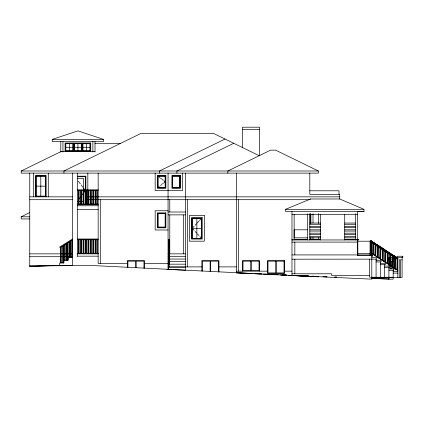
<?xml version="1.0" encoding="UTF-8"?>
<svg xmlns="http://www.w3.org/2000/svg" width="424" height="424" viewBox="0 0 424 424"><rect width="100%" height="100%" fill="white"/><g stroke="black" fill="none" stroke-linecap="round" stroke-linejoin="round"><path stroke-width="0.64" d="M388.903 277.259L388.903 279.151L393.181 279.151L393.181 270.093M294.166 214.306L294.124 239.958L294.124 239.29L307.665 239.29M371.18 241.659L370.936 242.035L397.924 259.652M78.795 199.243L80.629 196.794M81.747 195.3L82.881 193.784M83.555 192.888L85.335 190.514L83.555 188.134M194.118 230.391L192.226 228.356L194.118 226.315M195.151 225.202L196.513 223.734M197.261 222.929L198.904 221.164M199.455 220.57L201.49 218.376L192.226 218.376L192.226 238.33L201.49 238.33L201.49 218.376M158.019 187.583L165.148 187.583L165.148 176.183L158.019 176.183L158.019 187.583L159.254 186.571M160.505 185.548L161.687 184.578M162.392 184L163.388 183.184M164.03 182.659L165.148 181.742L163.887 180.757M72.695 239.724L60.06 247.621L59.683 247.017L72.488 239.014L72.753 239.724M29.749 218.938L21.2 218.938L21.2 216.802L29.749 212.525M227.858 173.13L227.858 170.994L270.613 150.138L275.6 150.138L318.355 170.994L318.355 173.13L21.2 173.13L21.2 170.994L61.326 151.421M225.033 139.03L159.504 170.994L159.504 173.13M233.735 143.275L176.903 170.994L176.903 173.13M357.549 211.671L363.962 211.671L363.962 209.318L339.735 198.983L310.606 198.983L309.123 199.699L87.826 199.699M363.962 211.454L285.569 211.454L285.569 209.318L310.606 198.983M52.253 139.406L77.905 130.857L103.562 139.406L103.562 141.542L52.253 141.542L52.253 139.406L103.562 139.406M29.749 266.039L50.774 265.615M29.749 266.012L72.509 265.615L72.509 173.13M242.433 129.336L259.53 129.336M94.955 143.36L120.607 143.36M65.805 147.271L72.928 147.271M74.354 147.271L81.482 147.271M82.908 147.271L90.031 147.271M60.802 151.675L95.008 151.675M259.923 155.354L258.497 155.354L213.606 133.454L140.916 133.454L63.955 170.994L63.955 173.13M21.2 170.994L318.355 170.994M77.634 176.183L85.871 176.183L85.871 204.31M77.587 176.718L85.335 176.718L85.335 204.31M77.401 178.499L83.555 178.499L83.555 201.299L77.253 201.299M36.167 186.157L45.426 186.157M77.497 189.809L98.161 189.809M77.497 190.524L98.161 190.524M309.806 190.789L339.02 190.789L339.02 194.351M29.749 196.847L72.509 196.847M87.826 196.847L339.735 196.847M29.749 199.699L72.509 199.699M77.497 204.061L98.161 204.061M77.497 204.331L98.161 204.331M77.497 205.757L98.161 205.757M77.497 209.318L98.161 209.318M285.569 209.318L363.962 209.318M168.058 210.749L155.168 210.749L155.168 229.988L168.058 229.988M168.058 212.016L185.458 212.016M291.982 214.306L357.549 214.306M168.058 214.867L185.458 214.867M21.2 216.802L29.749 216.802M309.806 223.035L320.496 223.035M344.723 223.035L355.413 223.035M309.806 224.28L320.496 224.28M344.723 224.28L355.413 224.28M309.806 226.421L320.496 226.421M344.723 226.421L355.413 226.421M309.806 227.667L320.496 227.667M344.723 227.667L355.413 227.667M192.226 228.356L201.49 228.356M307.665 229.803L294.139 229.803L294.139 237.822L307.665 237.822M309.806 229.803L320.496 229.803M344.723 229.803L355.413 229.803M309.806 231.054L320.496 231.054M344.723 231.054L355.413 231.054M309.806 233.189L320.496 233.189M344.723 233.189L355.413 233.189M309.806 234.435L320.496 234.435M344.723 234.435L355.413 234.435M309.806 236.576L320.496 236.576M344.723 236.576L355.413 236.576M309.806 237.822L320.496 237.822M344.723 237.822L355.413 237.822M77.497 239.009L98.161 239.009M309.806 239.29L320.496 239.29M344.723 239.29L355.413 239.29M357.549 239.29L358.264 239.29L358.264 239.958L291.982 239.958M355.413 239.39L358.264 239.39M291.982 239.443L292.348 239.443L292.348 239.958M294.124 239.422L307.665 239.422M309.806 239.422L320.496 239.422M344.723 239.422L358.264 239.422M77.497 239.724L98.161 239.724M168.567 240.032L169.192 240.032M370.2 240.493L371.18 240.493L371.18 255.37M168.747 240.832L169.012 240.832M357.549 241.208L371.18 241.208L397.813 258.598M168.747 241.606L169.012 241.606M168.747 241.744L169.012 241.744M168.747 241.913L169.012 241.913M291.982 242.099L357.549 242.099M168.747 242.47L169.012 242.47M168.747 242.608L169.012 242.608M168.747 242.745L169.012 242.745M168.747 242.883L169.012 242.883M168.747 243.334L169.012 243.334M168.747 243.471L169.012 243.477M168.747 244.198L169.012 244.198M168.747 244.335L169.012 244.335M168.747 245.061L169.012 245.061M168.747 245.199L169.012 245.199M168.747 245.92L169.012 245.92M168.747 246.058L169.012 246.058M168.747 246.784L169.012 246.784M168.747 246.922L169.012 246.922M168.747 247.632L169.012 247.632M168.747 247.77L169.012 247.77M168.747 248.491L169.012 248.491M168.747 248.628L169.012 248.628M168.747 249.333L169.012 249.333M168.747 249.471L169.012 249.471M168.747 250.197L169.012 250.197M168.747 250.335L169.012 250.335M168.747 251.072L169.012 251.072M168.747 251.209L169.012 251.209M168.567 252.02L169.192 252.02M168.567 252.073L169.192 252.073M168.567 252.428L169.192 252.428M168.567 252.519L169.192 252.519M168.567 252.736L169.192 252.736M168.747 252.874L169.012 252.874M72.488 253.266L72.509 256.17M77.497 253.261L98.161 253.261M77.497 253.531L98.161 253.531M357.549 253.499L370.2 253.499M168.747 253.647L169.012 253.647M168.747 253.785L169.012 253.785M29.749 253.854L72.509 253.854M77.11 253.854L98.161 253.854M168.058 253.854L185.458 253.854M168.747 254.511L169.012 254.511M168.747 254.649L169.012 254.649M291.982 254.925L372.516 254.925L372.516 256.35L371.8 256.35M168.747 255.375L169.012 255.375M357.549 255.37L372.516 255.37M168.747 255.513L169.012 255.513M77.11 256.17L98.161 256.17M168.747 256.239L169.012 256.239M168.058 256.425L185.458 256.425M29.749 256.706L72.509 256.706M168.747 257.103L169.012 257.103M168.747 257.241L169.012 257.241M72.509 257.596L68.232 257.596L68.232 260.267L63.955 260.267L63.955 262.938L59.683 262.938L59.683 265.615M371.8 257.718L376.788 257.718L376.788 259.138L291.982 259.202M168.747 257.962L169.012 257.962M168.747 258.099L169.012 258.099M168.747 258.826L169.012 258.826M168.747 258.963L169.012 258.963M168.058 259.043L185.458 259.043M168.747 259.673L169.012 259.673M168.747 259.811L169.012 259.811M401.555 259.806L402.09 259.806M376.077 260.506L381.065 260.506L381.065 261.931L376.077 261.931M168.747 260.532L169.012 260.532M168.747 260.67L169.012 260.67M392.645 261.232L393.181 261.232M168.747 261.375L169.012 261.375M168.747 261.513L169.012 261.513M168.058 261.587L185.458 261.587M168.747 262.239L169.012 262.239M168.747 262.377L169.012 262.377M168.747 263.113L169.012 263.113M380.355 263.299L385.342 263.299L385.342 264.724L380.355 264.724M127.38 263.516L98.161 263.516L98.161 173.13M144.483 263.516L168.058 263.516M168.058 264.173L185.458 264.173M384.626 266.092L389.619 266.092L389.619 267.518L384.626 267.518M168.058 266.754L185.458 266.754M185.458 266.887L201.845 266.887M218.948 266.887L236.407 266.887M168.058 267.655L185.458 267.655M392.645 267.639L393.181 267.639M388.903 268.88L393.891 268.88L393.891 270.305L388.903 270.305M166.929 269.314L185.458 270.258L185.458 173.13M236.407 271.164L267.47 271.164M284.573 271.164L291.982 271.164M393.181 271.673L397.813 271.673M393.181 273.098L397.813 273.098M291.982 273.787L331.695 273.787L331.695 275.468L369.664 275.468M282.013 274.953L286.635 275.165M289.248 275.542L291.982 275.542L291.982 211.454M393.181 277.259L369.664 277.259L369.664 259.202M371.8 277.37L402.09 277.37L402.09 257.67M392.645 277.725L393.181 277.725M371.8 278.425L388.903 279.024L371.445 278.393M286.152 275.319L282.013 275.165L286.576 275.282M289.836 275.399L299.614 275.754M300.918 275.801L308.746 276.088M312.658 276.225L317.762 276.411M324.948 276.676L326.803 276.74M288.129 275.388L308.555 276.13M311.19 276.225L317.777 276.464M326.999 276.798L322.945 276.655L326.877 276.793M236.407 272.849L252.927 273.581L236.407 272.849L236.407 173.13M255.571 273.697L261.518 273.962M264.825 274.111L270.109 274.344M274.736 274.551L278.043 274.694M283.99 274.959L286.635 275.075M293.906 275.399L299.853 275.664M303.155 275.812L309.101 276.077M312.409 276.22L317.698 276.459M282.013 275.112L283.163 275.165M291.982 275.468L371.8 279.151L371.8 254.925M254.252 273.708L261.518 274.058M262.843 274.121L270.109 274.471M271.434 274.535L278.043 274.853M280.026 274.948L286.635 275.266M289.279 275.393L318.355 276.798L94.128 265.615L51.129 265.615L29.749 266.68L29.749 173.13M371.18 240.795L397.813 258.2M371.18 241.076L374.986 243.556M376.613 244.622L378.786 246.042M379.872 246.752L385.31 250.298M386.397 251.008L388.57 252.428M389.656 253.139L397.267 258.105M371.18 242.056L397.59 259.303M371.18 252.773L397.813 270.162M371.18 253.202L397.813 270.586M395.634 268.737L395.899 268.917M397.325 269.844L397.59 270.019L397.325 257.882L397.59 270.443M388.861 264.316L389.131 264.497M390.557 265.424L390.822 265.599M392.248 266.526L392.513 266.707M393.938 267.634L394.209 267.809M380.402 258.794L380.667 258.969M382.093 259.896L382.358 260.076M383.784 261.004L384.054 261.179M385.48 262.106L385.745 262.286M387.17 263.214L387.435 263.389M373.629 254.374L373.899 254.548M375.325 255.476L375.59 255.656M377.016 256.584L377.286 256.759M378.706 257.686L378.976 257.866M371.938 253.266L372.208 253.515L371.938 241.304L371.938 253.34M158.019 176.183L159.721 177.508M160.431 178.064L161.581 178.96M162.154 179.405L163.267 180.279M195.151 231.504L196.513 232.972M197.361 233.884L198.962 235.612M199.953 236.677L201.49 238.33M78.371 181.212L80.311 183.804M81.148 184.922L82.881 187.238M370.83 241.208L370.968 246.863L370.767 241.208M400.664 277.37L400.664 259.806L399.238 259.806L399.238 277.37M397.813 257.67L397.813 277.37M393.181 259.096L393.181 269.15M391.755 268.927L391.755 261.232L390.329 261.232L390.329 268.927M388.903 259.096L388.903 266.23M388.903 267.518L388.903 279.151M384.626 264.724L384.626 277.37M380.355 261.931L380.355 277.37M376.077 259.138L376.077 277.37M371.032 241.86L371.032 255.37M370.942 241.86L370.942 255.37M370.29 253.616L370.29 255.37M370.231 241.208L370.2 255.37M370.168 241.208L370.168 255.37M357.819 239.958L357.819 255.37M357.549 211.454L357.549 239.39M357.549 239.958L357.549 254.925M355.413 213.813L355.413 239.958M344.723 214.306L344.723 239.958M339.735 198.983L339.735 194.351L309.806 194.351L309.806 173.13M320.496 214.306L320.496 239.958M318.355 213.606L318.355 223.443M318.355 237.557L318.355 239.443M313.013 213.733L313.013 222.955M313.013 237.445L313.013 239.417M310.871 213.866L310.871 223.294M310.871 237.657L310.871 239.602M310.341 213.77L310.341 223.39M310.341 237.641L310.341 239.602M310.161 213.95L310.161 223.215M309.806 213.77L309.806 239.958M307.665 213.813L307.665 239.958M294.839 242.099L294.839 254.925M294.839 259.202L294.839 273.787M259.53 155.211L259.53 127.195L242.433 127.195L242.433 147.515M259.567 271.164L259.567 260.622L242.464 260.622L242.464 271.164M238.368 199.699L238.368 271.164M218.948 271.959L218.948 260.622L201.845 260.622L201.845 271.09M218.413 271.932L218.413 261.158L210.664 261.158L210.664 271.535M210.129 271.508L210.129 261.158L202.381 261.158L202.381 271.116M196.858 218.376L196.858 238.33M187.413 199.699L187.413 266.887M183.316 214.867L183.316 253.854M182.606 173.13L182.606 190.434L155.168 190.434L155.168 173.13M169.78 199.699L169.78 212.016M169.78 214.867L169.78 253.854M169.192 266.701L169.192 239.322L168.567 239.322L168.567 266.701M168.339 267.496L168.339 269.335M168.058 173.13L168.058 269.314M144.483 268.175L144.483 260.622L127.38 260.622L127.38 267.306M143.948 268.175L143.948 261.158L136.194 261.158L136.194 267.751M135.664 267.724L135.664 261.158L127.91 261.158L127.91 267.332M100.297 199.699L100.297 263.516M97.16 190.524L97.16 204.061M97.16 239.724L97.16 253.261M96.895 190.524L96.895 204.061M96.895 239.724L96.895 253.261M95.469 190.524L95.469 204.061M95.469 239.724L95.469 253.261M95.199 190.524L95.199 204.061M95.199 239.724L95.199 253.261M95.008 141.542L95.008 152.025M93.778 190.524L93.778 204.061M93.778 239.724L93.778 253.261M93.508 190.524L93.508 204.061M93.508 239.724L93.508 253.261M92.883 141.542L92.883 152.025M92.082 190.524L92.082 204.061M92.082 239.724L92.082 253.261M91.817 190.524L91.817 204.061M91.817 239.724L91.817 253.261M90.392 190.524L90.392 204.061M90.392 239.724L90.392 253.261M90.121 190.524L90.121 204.061M90.121 239.724L90.121 253.261M88.701 190.524L88.701 204.061M88.701 239.724L88.701 253.261M88.43 190.524L88.43 204.061M88.43 239.724L88.43 253.261M87.826 173.13L87.826 204.31M87.005 190.524L87.005 204.061M87.005 239.724L87.005 253.261M86.74 190.524L86.74 204.061M86.74 239.724L86.74 253.261M86.47 143.709L86.47 150.833M85.314 239.724L85.314 253.261M85.049 190.524L85.049 204.061M85.049 239.724L85.049 253.261M83.623 190.524L83.623 204.061M83.623 239.724L83.623 253.261M83.353 190.524L83.353 204.061M83.353 239.724L83.353 253.261M82.192 142.994L82.192 151.548M81.927 190.524L81.927 204.061M81.927 239.724L81.927 253.261M81.662 190.524L81.662 204.061M81.662 239.724L81.662 253.261M80.237 190.524L80.237 204.061M80.237 239.724L80.237 253.261M79.972 190.524L79.972 204.061M79.972 239.724L79.972 253.261M78.546 190.524L78.546 204.061M78.546 239.724L78.546 253.261M78.276 190.524L78.276 204.061M78.276 239.724L78.276 253.261M77.921 143.709L77.921 150.833M77.497 173.13L77.497 256.17M73.644 142.994L73.644 151.548M72.149 240.064L72.149 257.596M71.884 240.233L71.884 257.596M70.728 240.954L70.728 257.596M70.458 241.124L70.458 257.596M69.366 143.709L69.366 150.833M69.303 241.844L69.303 257.596M69.032 242.014L69.032 257.596M67.877 242.735L67.877 260.267M67.607 242.904L67.607 260.267M66.451 243.625L66.451 260.267M66.181 243.795L66.181 260.267M65.026 244.521L65.026 260.267M64.755 244.685L64.755 260.267M63.6 245.411L63.6 262.938M63.335 245.576L63.335 262.938M62.953 141.542L62.953 152.025M62.174 246.302L62.174 262.938M61.909 246.466L61.909 262.938M60.802 141.542L60.802 152.078M60.749 247.192L60.749 262.938M60.484 247.356L60.484 262.938M48.278 173.13L48.278 196.847M46.142 196.847L46.142 175.467L35.452 175.467L35.452 196.847M40.794 176.183L40.794 196.132M33.316 173.13L33.316 196.847M90.747 142.994L65.089 142.994L65.089 151.548L90.747 151.548L90.747 142.994M73.108 143.529L65.625 143.529L65.625 151.013L73.108 151.013L73.108 143.529M81.657 143.529L74.179 143.529L74.179 151.013L81.657 151.013L81.657 143.529M90.211 143.529L82.728 143.529L82.728 151.013L90.211 151.013L90.211 143.529M72.928 143.709L65.805 143.709L65.805 150.833L72.928 150.833L72.928 143.709M81.482 143.709L74.354 143.709L74.354 150.833L81.482 150.833L81.482 143.709M90.031 143.709L82.908 143.709L82.908 150.833L90.031 150.833L90.031 143.709M165.858 175.467L157.309 175.467L157.309 188.293L165.858 188.293L165.858 175.467M180.465 175.467L171.916 175.467L171.916 188.293L180.465 188.293L180.465 175.467M45.607 176.002L35.987 176.002L35.987 196.312L45.607 196.312L45.607 176.002M165.323 176.002L157.845 176.002L157.845 187.763L165.323 187.763L165.323 176.002M179.935 176.002L172.451 176.002L172.451 187.763L179.935 187.763L179.935 176.002M45.426 176.183L36.167 176.183L36.167 196.132L45.426 196.132L45.426 176.183M179.755 176.183L172.626 176.183L172.626 187.583L179.755 187.583L179.755 176.183M165.858 212.885L157.309 212.885L157.309 227.81L165.858 227.81L165.858 212.885M165.323 213.42L157.845 213.42L157.845 227.275L165.323 227.275L165.323 213.42M165.148 213.601L158.019 213.601L158.019 227.094L165.148 227.094L165.148 213.601M204.342 215.53L189.374 215.53L189.374 241.182L204.342 241.182L204.342 215.53M202.2 217.666L191.51 217.666L191.51 239.046L202.2 239.046L202.2 217.666M201.665 218.201L192.046 218.201L192.046 238.511L201.665 238.511L201.665 218.201M169.012 240.694L168.747 240.694L168.747 263.251L169.012 263.251L169.012 240.694M402.8 256.244L397.097 256.244L397.097 257.67L402.8 257.67L402.8 256.244M393.891 257.67L388.193 257.67L388.193 259.096L393.891 259.096L393.891 257.67M284.573 260.622L267.47 260.622L267.47 273.454L284.573 273.454L284.573 260.622M250.748 261.158L243 261.158L243 270.629L250.748 270.629L250.748 261.158M259.032 261.158L251.284 261.158L251.284 270.629L259.032 270.629L259.032 261.158M275.754 261.158L268.005 261.158L268.005 272.918L275.754 272.918L275.754 261.158M284.038 261.158L276.289 261.158L276.289 272.918L284.038 272.918L284.038 261.158M336.709 277.153L334.743 277.079L336.709 277.142M373.899 242.586L373.629 242.411L373.899 254.644L373.899 242.586M375.59 243.689L375.325 243.514L375.59 255.773L375.59 243.689M377.286 244.796L377.016 244.622L377.286 256.902L377.286 244.796M378.976 245.899L378.706 245.724L378.976 258.031L378.976 245.899M380.667 247.007L380.402 246.832L380.667 259.159L380.667 247.007M382.358 248.109L382.093 247.934L382.358 260.288L382.358 248.109M384.054 249.217L383.784 249.042L384.054 261.417L384.054 249.217M385.745 250.319L385.48 250.144L385.745 262.541L385.745 250.319M387.435 251.427L387.17 251.252L387.435 263.67L387.435 251.427M389.131 252.529L388.861 252.354L389.131 264.799L389.131 252.529M390.822 253.637L390.557 253.462L390.822 265.928L390.822 253.637M392.513 254.739L392.248 254.564L392.513 267.056L392.513 254.739M394.209 255.847L393.938 255.672L394.209 268.185L394.209 255.847M395.899 256.949L395.634 256.774L395.899 269.314L395.899 256.949"/></g></svg>
